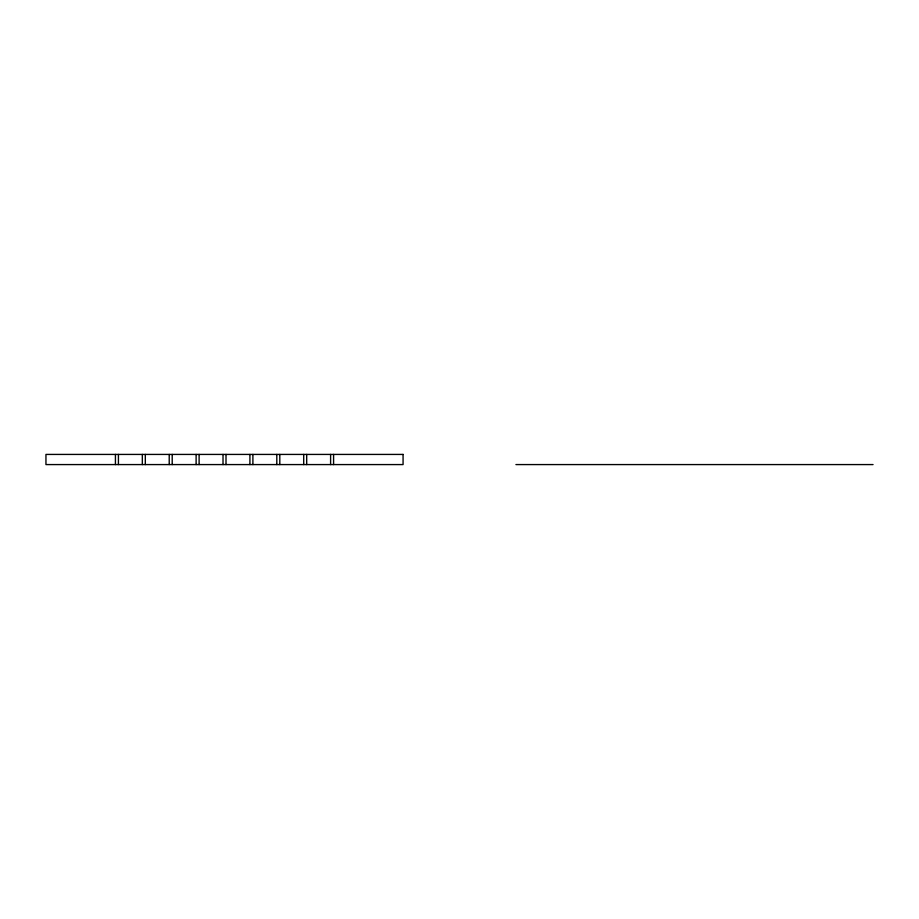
<?xml version="1.0" encoding="UTF-8"?>
<svg xmlns="http://www.w3.org/2000/svg" width="919" height="919" viewBox="0 0 919 919"><rect width="100%" height="100%" fill="white"/><g stroke="black" fill="none" stroke-linecap="round" stroke-linejoin="round"><path stroke-width="1.38" d="M515.927 464.577L873.05 464.577M333.586 454.423L333.586 464.577M330.599 454.423L330.599 464.577M306.693 454.423L306.693 464.577M303.707 454.423L303.707 464.577M279.801 454.423L279.801 464.577M276.803 454.423L276.803 464.577M252.897 454.423L252.897 464.577M249.911 454.423L249.911 464.577M226.005 454.423L226.005 464.577M223.018 454.423L223.018 464.577M199.113 454.423L199.113 464.577M196.115 454.423L196.115 464.577M172.209 454.423L172.209 464.577M169.222 454.423L169.222 464.577M145.317 454.423L145.317 464.577M142.33 454.423L142.33 464.577M118.425 454.423L118.425 464.577M115.426 454.423L115.426 464.577M403.073 454.423L45.95 454.423L45.95 464.577L403.073 464.577L403.073 454.423"/></g></svg>
